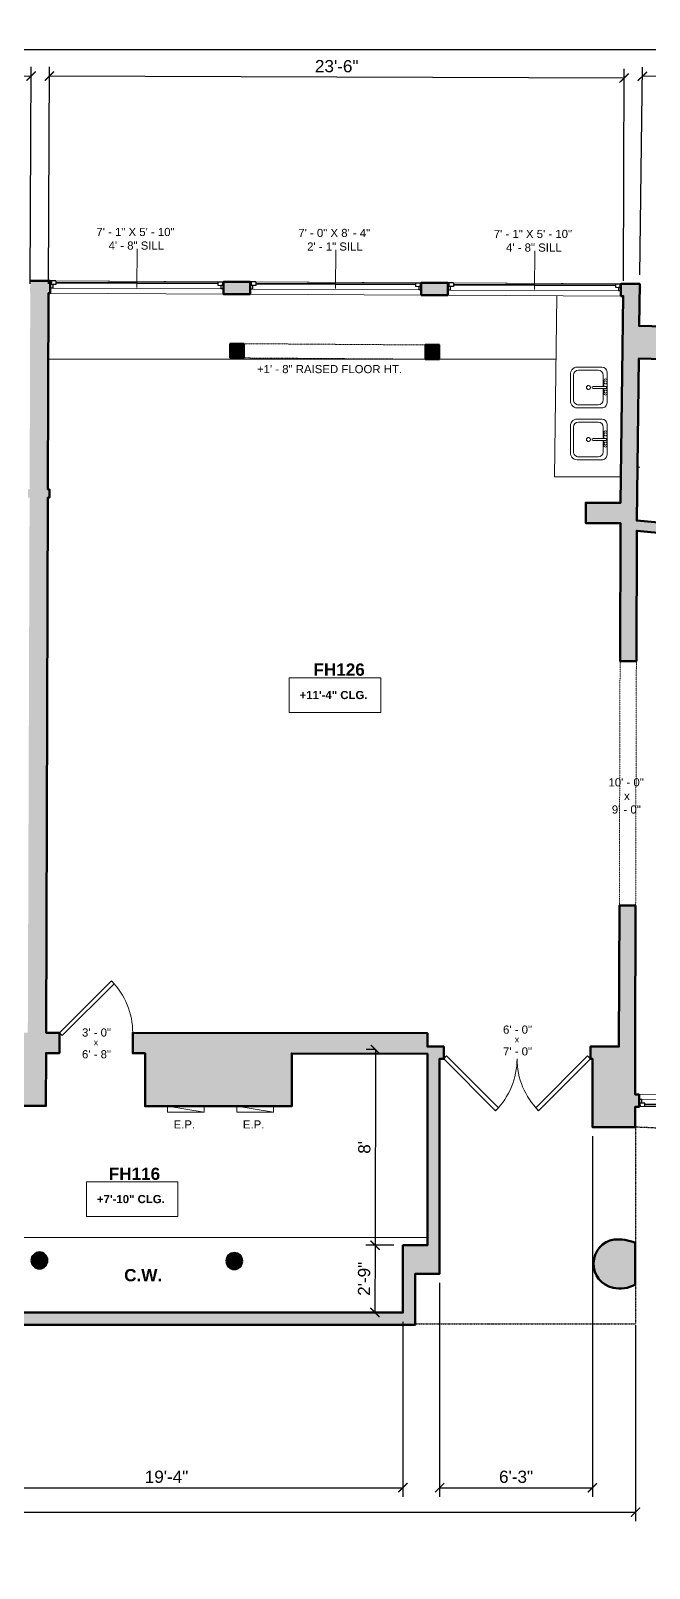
# Model space of a CAD drawing. Header units: inches. Extents: x -2078 to 106214, y -964 to 6385.
# Drawn here: x 83887 to 84191, y 4041 to 4795 of the extents above; entities that cross this region are included whole.
import ezdxf

# ---------------------------------------------------------------- set-up
doc = ezdxf.new("R2010")
doc.units = ezdxf.units.IN
doc.header["$MEASUREMENT"] = 0
doc.linetypes.add('HIDDEN2', pattern=[0.1875, 0.125, -0.0625])
doc.linetypes.add('Overhead', pattern=[0.15625, 0.09375, -0.0625])
for name, color, linetype, lineweight in [('A-ANNO', 2, 'Continuous', 5), ('A-ANNO-DIMS', 1, 'Continuous', 9), ('A-COLS', 3, 'Continuous', 9), ('A-DETAIL-3', 40, 'Continuous', 15), ('A-DOOR', 1, 'Continuous', 18), ('A-EQPT', 150, 'Continuous', 9), ('A-FIXT', 150, 'Continuous', 9), ('A-GLAZ', 2, 'Continuous', 30), ('A-HIDDEN', 2, 'HIDDEN2', 18), ('A-WALL', 3, 'Continuous', 40), ('A-WINDOWS', 2, 'Continuous', 18)]:
    doc.layers.add(name, color=color, linetype=linetype, lineweight=lineweight)
doc.layers.add('A-HATCH', color=9, linetype='Continuous')
doc.styles.add('Arial_1', font='arial.ttf', dxfattribs={"height": 0.0625})
doc.styles.add('Arial_2', font='arial.ttf', dxfattribs={"height": 3})
doc.styles.add('Arial_B', font='arialbd.ttf', dxfattribs={"height": 4.5})
doc.styles.add('Arial_B_1', font='arialbd.ttf', dxfattribs={"height": 3})
doc.styles.add('JC', font='arial.ttf', dxfattribs={"height": 0.125})
doc.dimstyles.new('JC-DIMS', dxfattribs={"dimtxt": 0.125, "dimasz": 0.09375, "dimexe": 0.09375, "dimexo": 0.09375, "dimgap": 0.046875, "dimtad": 1, "dimdec": 1, "dimzin": 0, "dimdsep": 46, "dimlunit": 4, "dimtxsty": 'JC', "dimblk": 'ARCHTICK', "dimcen": 0.09, "dimclrd": 1, "dimclre": 1, "dimclrt": 256, "dimadec": 0, "dimazin": 0, "dimtfac": 1, "dimtdec": 1, "dimtofl": 0, "dimtmove": 1, "dimatfit": 3, "dimfxl": 1, "dimtolj": 1, "dimtzin": 0, "dimarcsym": 0})

# ---------------------------------------------------------------- blocks, each defined once
blk = doc.blocks.new('JC_COLUMN SQUARE - COLUMN - SQUARE-1493643-2ND FLOOR EXISTING MAIN FLOOR PLAN _FELDMAN HALL_')
at = {"layer": 'A-HATCH'}
blk.add_hatch(color=256, dxfattribs=at).paths.add_polyline_path([(3.5, -3.5), (3.5, 3.5), (-3.5, 3.5), (-3.5, -3.5)])
at = {"layer": 'A-COLS', "lineweight": 40}
for p, q in [((3.5, 3.5), (-3.5, 3.5)), ((-3.5, 3.5), (-3.5, -3.5)), ((3.5, -3.5), (3.5, 3.5)), ((-3.5, -3.5), (3.5, -3.5))]:
    blk.add_line(p, q, dxfattribs=at)
blk = doc.blocks.new('JC_FIXED WINDOW - MUNTIN - FIXED WINDOW-1519323-2ND FLOOR EXISTING MAIN FLOOR PLAN _FELDMAN HALL_')
at = {"layer": 'A-GLAZ'}
for p, q in [((-42.5, -3), (-42.5, 3)), ((-42.5, 0.5), (-41.25, 0.5)), ((-41.25, -1.25), (-41.25, 0.5)), ((41.25, 0.5), (42.5, 0.5)), ((41.25, -1.25), (41.25, 0.5)), ((42.5, -3), (42.5, 3)), ((-39.75, -3), (-42.5, -3)), ((-42, -3), (-42, -1.25)), ((-42, -1.25), (-41.25, -1.25)), ((-39.75, -1.25), (-41.25, -1.25)), ((-39.75, -3), (-39.75, -1.25)), ((39.75, -1.25), (42, -1.25)), ((39.75, -3), (39.75, -1.25)), ((39.75, -3), (42.5, -3)), ((42, -3), (42, -1.25))]:
    blk.add_line(p, q, dxfattribs=at)
at = {"layer": 'A-GLAZ', "lineweight": 9}
for p, q in [((41.25, 0.5), (-41.25, 0.5)), ((39.75, -3), (-39.75, -3))]:
    blk.add_line(p, q, dxfattribs=at)
at = {"layer": 'A-GLAZ', "lineweight": 40}
blk.add_line((-39.75, -2.125), (39.75, -2.125), dxfattribs=at)
at = {"layer": 'A-WINDOWS'}
for p, q in [((-42.5, 3), (42.5, 3)), ((42.5, -3), (-42.5, -3))]:
    blk.add_line(p, q, dxfattribs=at)
blk = doc.blocks.new('JC_FIXED WINDOW - MUNTIN - FIXED WINDOW-1519336-2ND FLOOR EXISTING MAIN FLOOR PLAN _FELDMAN HALL_')
at = {"layer": 'A-GLAZ'}
for p, q in [((-42, -3), (-42, 3)), ((-42, 0.5), (-40.75, 0.5)), ((-40.75, -1.25), (-40.75, 0.5)), ((40.75, 0.5), (42, 0.5)), ((40.75, -1.25), (40.75, 0.5)), ((42, -3), (42, 3)), ((-39.25, -3), (-42, -3)), ((-41.5, -3), (-41.5, -1.25)), ((-41.5, -1.25), (-40.75, -1.25)), ((-39.25, -1.25), (-40.75, -1.25)), ((-39.25, -3), (-39.25, -1.25)), ((39.25, -1.25), (41.5, -1.25)), ((39.25, -3), (39.25, -1.25)), ((39.25, -3), (42, -3)), ((41.5, -3), (41.5, -1.25))]:
    blk.add_line(p, q, dxfattribs=at)
at = {"layer": 'A-GLAZ', "lineweight": 9}
for p, q in [((40.75, 0.5), (-40.75, 0.5)), ((39.25, -3), (-39.25, -3))]:
    blk.add_line(p, q, dxfattribs=at)
at = {"layer": 'A-GLAZ', "lineweight": 40}
blk.add_line((-39.25, -2.125), (39.25, -2.125), dxfattribs=at)
at = {"layer": 'A-WINDOWS'}
for p, q in [((-42, 3), (42, 3)), ((42, -3), (-42, -3))]:
    blk.add_line(p, q, dxfattribs=at)
blk = doc.blocks.new('JC_DOUBLE DOOR - DOUBLE DOOR-1507217-2ND FLOOR EXISTING MAIN FLOOR PLAN _FELDMAN HALL_')
at = {"layer": 'A-DOOR', "lineweight": 30}
for p, q in [((-36, 3), (-10.54, 28.46)), ((-9.13, 27.04), (-34.59, 1.59)), ((-10.54, 28.46), (-9.13, 27.04)), ((10.54, 28.46), (9.13, 27.04)), ((9.13, 27.04), (34.59, 1.59)), ((36, 3), (10.54, 28.46)), ((-34.59, 1.59), (-36, 3)), ((34.59, 1.59), (36, 3))]:
    blk.add_line(p, q, dxfattribs=at)
at = {"layer": 'A-DOOR', "lineweight": 9}
for centre, start, end in [((-36, 3), 0, 45), ((36, 3), 135, 180)]:
    blk.add_arc(centre, 36, start, end, dxfattribs=at)
blk = doc.blocks.new('JC_SINGLE DOOR-NO TRIM - SINGLE DOOR-1519587-2ND FLOOR EXISTING MAIN FLOOR PLAN _FELDMAN HALL_')
at = {"layer": 'A-DOOR', "lineweight": 30}
for p, q in [((-8.87, -29.04), (16.59, -3.59)), ((18, -5), (-7.46, -30.46)), ((16.59, -3.59), (18, -5)), ((-7.46, -30.46), (-8.87, -29.04))]:
    blk.add_line(p, q, dxfattribs=at)
at = {"layer": 'A-DOOR', "lineweight": 9}
blk.add_arc((18, -5), 36, 180, 225, dxfattribs=at)
blk = doc.blocks.new('JC_OPENING DOOR - OPENING DOOR-1519875-2ND FLOOR EXISTING MAIN FLOOR PLAN _FELDMAN HALL_')
at = {"color": 1, "linetype": 'Overhead'}
for p, q in [((59.68, 4), (-60.32, 4)), ((-60.32, -4), (59.68, -4))]:
    blk.add_line(p, q, dxfattribs=at)
at = {"color": 1}
for p, q in [((-60.32, 4), (-60.32, -4)), ((59.68, -4), (59.68, 4))]:
    blk.add_line(p, q, dxfattribs=at)
blk = doc.blocks.new('JC_FIXED WINDOW - MUNTIN - FIXED WINDOW-1520116-2ND FLOOR EXISTING MAIN FLOOR PLAN _FELDMAN HALL_')
at = {"layer": 'A-GLAZ'}
for p, q in [((-51, 3), (-51, -3)), ((-48.25, 3), (-51, 3)), ((-50.5, 3), (-50.5, 1.25)), ((-50.5, 1.25), (-49.75, 1.25)), ((-48.25, 1.25), (-49.75, 1.25)), ((-49.75, 1.25), (-49.75, -0.5)), ((-48.25, 3), (-48.25, 1.25)), ((48.25, 3), (51, 3)), ((48.25, 3), (48.25, 1.25)), ((48.25, 1.25), (50.5, 1.25)), ((49.75, 1.25), (49.75, -0.5)), ((50.5, 3), (50.5, 1.25)), ((51, 3), (51, -3)), ((-51, -0.5), (-49.75, -0.5)), ((49.75, -0.5), (51, -0.5))]:
    blk.add_line(p, q, dxfattribs=at)
at = {"layer": 'A-GLAZ', "lineweight": 9}
for p, q in [((48.25, 3), (-48.25, 3)), ((49.75, -0.5), (-49.75, -0.5))]:
    blk.add_line(p, q, dxfattribs=at)
at = {"layer": 'A-GLAZ', "lineweight": 40}
blk.add_line((-48.25, 2.125), (48.25, 2.125), dxfattribs=at)
at = {"layer": 'A-WINDOWS'}
for p, q in [((51, 3), (-51, 3)), ((-51, -3), (51, -3))]:
    blk.add_line(p, q, dxfattribs=at)
blk = doc.blocks.new('JC_VANITY SINK - VANITY SINK-1366814-2ND FLOOR EXISTING MAIN FLOOR PLAN _FELDMAN HALL_')
at = {"layer": 'A-FIXT'}
for p, q in [((-9.38, 4.59), (-9.38, -6.91)), ((-7.88, 2.72), (-7.88, -6.91)), ((8.12, 7.09), (-6.88, 7.09)), ((0.12, 5.22), (-5.38, 5.22)), ((3.62, 7.09), (-2.88, 7.09)), ((-2.88, 5.59), (0.12, 5.59)), ((0.12, 6.33), (0.12, 0.22)), ((1.12, 6.33), (1.12, 0.22)), ((1.12, 5.59), (3.62, 5.59)), ((6.62, 5.22), (1.12, 5.22)), ((9.12, -6.91), (9.12, 2.72)), ((10.62, -6.91), (10.62, 4.59)), ((-6.06, -10.91), (7.3, -10.91)), ((-5.38, -9.41), (6.62, -9.41))]:
    blk.add_line(p, q, dxfattribs=at)
for centre, radius, start, end in [((-6.88, 4.59), 2.5, 90, 180), ((-5.38, 2.72), 2.5, 90, 180), ((-2.88, 6.34), 0.75, 90, 270), ((-1.88, 6.34), 0.75, 360, 180), ((-1.88, 6.34), 0.75, 180, 0), ((0.62, 6.33), 0.5, 360, 180), ((0.62, 0.22), 0.5, 180, 0), ((2.62, 6.34), 0.75, 360, 180), ((2.62, 6.34), 0.75, 180, 360), ((3.62, 6.34), 0.75, 270, 90), ((6.62, 2.72), 2.5, 0, 90), ((8.12, 4.59), 2.5, 360, 90), ((-5.91, -7.4), 3.51, 171.85025, 267.54983), ((-5.38, -6.91), 2.5, 180, 270), ((0.62, -2), 1, 360, 180), ((0.62, -2), 1, 180, 0), ((6.62, -6.91), 2.5, 270, 0), ((7.15, -7.4), 3.51, 272.45017, 8.14975)]:
    blk.add_arc(centre, radius, start, end, dxfattribs=at)
blk = doc.blocks.new('JC_COLUMN ROUND - COLUMN - ROUND-1551149-2ND FLOOR EXISTING MAIN FLOOR PLAN _FELDMAN HALL_')
at = {"layer": 'A-HATCH'}
blk.add_hatch(color=256, dxfattribs=at).paths.add_polyline_path([(-0.69, -3.94), (0.69, -3.94), (2, -3.46), (3.06, -2.57), (3.76, -1.37), (4, 0), (3.8, 1.24), (3.24, 2.35), (2.35, 3.24), (1.24, 3.8), (0, 4), (-1.24, 3.8), (-2.35, 3.24), (-3.24, 2.35), (-3.8, 1.24), (-4, 0), (-3.76, -1.37), (-3.06, -2.57), (-2, -3.46)])
at = {"layer": 'A-COLS', "lineweight": 40}
for start, end in [(90, 180), (180, 360), (360, 90)]:
    blk.add_arc((0, 0), 4, start, end, dxfattribs=at)
blk = doc.blocks.new('Electrical Panel - Power Panel-1268871-2ND FLOOR EXISTING MAIN FLOOR PLAN _FELDMAN HALL_')
at = {"layer": 'A-EQPT'}
for p, q in [((-15.96, 6), (2.04, 3)), ((-15.96, 6), (2.04, 6)), ((-15.96, 3), (-15.96, 6)), ((2.04, 3), (2.04, 6))]:
    blk.add_line(p, q, dxfattribs=at)
blk = doc.blocks.new('_ArchTick')
at = {"color": 0, "linetype": 'ByBlock', "const_width": 0.15}
blk.add_lwpolyline([(-0.5, -0.5), (0.5, 0.5)], dxfattribs=at)
blk = doc.blocks.new('*D3030')
at = {"layer": 'A-ANNO-DIMS', "color": 1, "lineweight": -2, "transparency": 16777216}
for p, q in [((83607.92, 4672.31), (83608.28, 4778.32)), ((83886.92, 4670.91), (83887.28, 4777.39)), ((83608.26, 4773.82), (83887.26, 4772.89))]:
    blk.add_line(p, q, dxfattribs=at)
at = {"layer": 'Defpoints', "color": 0, "transparency": 16777216}
for p in [(83887.26, 4772.89), (83607.91, 4667.81), (83886.91, 4666.41)]:
    blk.add_point(p, dxfattribs=at)
at = {"layer": 'A-ANNO-DIMS', "color": 1, "lineweight": -2, "transparency": 16777216, "xscale": 4.5, "yscale": 4.5, "zscale": 4.5}
for p, rotation in [((83608.26, 4773.82), 179.8075223791891), ((83887.26, 4772.89), 359.8075223791892)]:
    blk.add_blockref('_ArchTick', p, dxfattribs=dict(at, rotation=rotation))
at = {"layer": 'A-ANNO-DIMS', "color": 2, "transparency": 16777216, "insert": (83747.78, 4778.67), "char_height": 6, "width": 0.4874, "attachment_point": 5, "rotation": 359.80752, "style": 'JC'}
blk.add_mtext('\\A1;23\'-3"', dxfattribs=at)
blk = doc.blocks.new('*D3036')
at = {"layer": 'A-ANNO-DIMS', "color": 1, "lineweight": -2, "transparency": 16777216}
for p, q in [((84162.78, 4252.61), (84162.78, 4075.69)), ((84087.78, 4180.65), (84087.78, 4075.69)), ((84087.78, 4080.19), (84162.78, 4080.19))]:
    blk.add_line(p, q, dxfattribs=at)
at = {"layer": 'Defpoints', "color": 0, "transparency": 16777216}
for p in [(84162.78, 4257.11), (84087.78, 4185.15), (84162.78, 4080.19)]:
    blk.add_point(p, dxfattribs=at)
at = {"layer": 'A-ANNO-DIMS', "color": 1, "lineweight": -2, "transparency": 16777216, "xscale": 4.5, "yscale": 4.5, "zscale": 4.5, "rotation": 180}
blk.add_blockref('_ArchTick', (84087.78, 4080.19), dxfattribs=at)
at = {"layer": 'A-ANNO-DIMS', "color": 1, "lineweight": -2, "transparency": 16777216, "xscale": 4.5, "yscale": 4.5, "zscale": 4.5}
blk.add_blockref('_ArchTick', (84162.78, 4080.19), dxfattribs=at)
at = {"layer": 'A-ANNO-DIMS', "color": 2, "transparency": 16777216, "insert": (84125.28, 4085.51), "char_height": 6, "width": 0.4008, "attachment_point": 5, "style": 'JC'}
blk.add_mtext('\\A1;6\'-3"', dxfattribs=at)
blk = doc.blocks.new('*D3042')
at = {"layer": 'A-ANNO-DIMS', "color": 1, "lineweight": -2, "transparency": 16777216}
for p, q in [((83895.92, 4670.86), (83896.28, 4777.36)), ((84177.93, 4672.48), (84178.28, 4776.41)), ((84178.26, 4771.91), (83896.26, 4772.86))]:
    blk.add_line(p, q, dxfattribs=at)
at = {"layer": 'Defpoints', "color": 0, "transparency": 16777216}
for p in [(83896.26, 4772.86), (83895.91, 4666.36), (84177.91, 4667.98)]:
    blk.add_point(p, dxfattribs=at)
at = {"layer": 'A-ANNO-DIMS', "color": 1, "lineweight": -2, "transparency": 16777216, "xscale": 4.5, "yscale": 4.5, "zscale": 4.5}
for p, rotation in [((83896.26, 4772.86), 179.8075223791891), ((84178.26, 4771.91), 359.8075223791892)]:
    blk.add_blockref('_ArchTick', p, dxfattribs=dict(at, rotation=rotation))
at = {"layer": 'A-ANNO-DIMS', "color": 2, "transparency": 16777216, "insert": (84037.28, 4777.7), "char_height": 6, "width": 0.4874, "attachment_point": 5, "rotation": 359.80752, "style": 'JC'}
blk.add_mtext('\\A1;23\'-6"', dxfattribs=at)
blk = doc.blocks.new('*D3044')
at = {"layer": 'A-ANNO-DIMS', "color": 1, "lineweight": -2, "transparency": 16777216}
for p, q in [((84186.01, 4675.4), (84187.35, 4777.27)), ((84284.54, 4639.15), (84286.33, 4775.98)), ((84286.27, 4771.48), (84187.29, 4772.78))]:
    blk.add_line(p, q, dxfattribs=at)
at = {"layer": 'Defpoints', "color": 0, "transparency": 16777216}
for p in [(84187.29, 4772.78), (84185.95, 4670.9), (84284.48, 4634.65)]:
    blk.add_point(p, dxfattribs=at)
at = {"layer": 'A-ANNO-DIMS', "color": 1, "lineweight": -2, "transparency": 16777216, "xscale": 4.5, "yscale": 4.5, "zscale": 4.5}
for p, rotation in [((84187.29, 4772.78), 179.2483817618577), ((84286.27, 4771.48), 359.2483817618577)]:
    blk.add_blockref('_ArchTick', p, dxfattribs=dict(at, rotation=rotation))
at = {"layer": 'A-ANNO-DIMS', "color": 2, "transparency": 16777216, "insert": (84236.85, 4777.44), "char_height": 6, "width": 0.4008, "attachment_point": 5, "rotation": 359.24838, "style": 'JC'}
blk.add_mtext('\\A1;8\'-3"', dxfattribs=at)
blk = doc.blocks.new('*D3052')
at = {"layer": 'A-ANNO-DIMS', "color": 1, "lineweight": -2, "transparency": 16777216}
for p, q in [((84069.78, 4161.65), (84069.78, 4075.69)), ((83837.78, 4155.65), (83837.78, 4075.69)), ((83837.78, 4080.19), (84069.78, 4080.19))]:
    blk.add_line(p, q, dxfattribs=at)
at = {"layer": 'Defpoints', "color": 0, "transparency": 16777216}
for p in [(84069.78, 4166.15), (83837.78, 4160.15), (84069.78, 4080.19)]:
    blk.add_point(p, dxfattribs=at)
at = {"layer": 'A-ANNO-DIMS', "color": 1, "lineweight": -2, "transparency": 16777216, "xscale": 4.5, "yscale": 4.5, "zscale": 4.5, "rotation": 180}
blk.add_blockref('_ArchTick', (83837.78, 4080.19), dxfattribs=at)
at = {"layer": 'A-ANNO-DIMS', "color": 1, "lineweight": -2, "transparency": 16777216, "xscale": 4.5, "yscale": 4.5, "zscale": 4.5}
blk.add_blockref('_ArchTick', (84069.78, 4080.19), dxfattribs=at)
at = {"layer": 'A-ANNO-DIMS', "color": 2, "transparency": 16777216, "insert": (83953.78, 4085.51), "char_height": 6, "width": 0.4874, "attachment_point": 5, "style": 'JC'}
blk.add_mtext('\\A1;19\'-4"', dxfattribs=at)
blk = doc.blocks.new('JC- existing door Tag_quad - JC- existing door Tag_quad-839775-2ND FLOOR EXISTING MAIN FLOOR PLAN _FELDMAN HALL_')
at = {"layer": 'A-ANNO', "insert": (-0.023, 0.038), "char_height": 0.0625, "width": 0.0505, "attachment_point": 1, "style": 'Arial_2', "bg_fill": 3, "box_fill_scale": 1.25, "bg_fill_color": 256, "bg_fill_true_color": 13158600, "bg_fill_transparency": 0}
blk.add_mtext('x', dxfattribs=at)
blk = doc.blocks.new('*D3068')
at = {"layer": 'A-ANNO-DIMS', "color": 1, "lineweight": -2, "transparency": 16777216}
for p, q in [((84055.97, 4295.2), (84051.73, 4295.2)), ((84056.23, 4295.19), (84056.08, 4199.17)), ((84065.28, 4199.16), (84051.58, 4199.18))]:
    blk.add_line(p, q, dxfattribs=at)
at = {"layer": 'Defpoints', "color": 0, "transparency": 16777216}
for p in [(84060.47, 4295.19), (84056.08, 4199.17), (84069.78, 4199.15)]:
    blk.add_point(p, dxfattribs=at)
at = {"layer": 'A-ANNO-DIMS', "color": 1, "lineweight": -2, "transparency": 16777216, "xscale": 4.5, "yscale": 4.5, "zscale": 4.5}
for p, rotation in [((84056.23, 4295.19), 89.90707927102393), ((84056.08, 4199.17), 269.9070792710239)]:
    blk.add_blockref('_ArchTick', p, dxfattribs=dict(at, rotation=rotation))
at = {"layer": 'A-ANNO-DIMS', "color": 2, "transparency": 16777216, "insert": (84050.84, 4247.19), "char_height": 6, "width": 0.4008, "attachment_point": 5, "rotation": 89.90708, "style": 'JC'}
blk.add_mtext("\\A1;8'", dxfattribs=at)
blk = doc.blocks.new('*D3070')
at = {"layer": 'A-ANNO-DIMS', "color": 1, "lineweight": -2, "transparency": 16777216}
for p, q in [((84065.28, 4199.16), (84051.58, 4199.18)), ((84056.08, 4199.17), (84056.02, 4166.17)), ((84065.28, 4166.16), (84051.52, 4166.18))]:
    blk.add_line(p, q, dxfattribs=at)
at = {"layer": 'Defpoints', "color": 0, "transparency": 16777216}
for p in [(84069.78, 4199.15), (84056.02, 4166.17), (84069.78, 4166.15)]:
    blk.add_point(p, dxfattribs=at)
at = {"layer": 'A-ANNO-DIMS', "color": 1, "lineweight": -2, "transparency": 16777216, "xscale": 4.5, "yscale": 4.5, "zscale": 4.5}
for p, rotation in [((84056.08, 4199.17), 89.90707927102393), ((84056.02, 4166.17), 269.9070792710239)]:
    blk.add_blockref('_ArchTick', p, dxfattribs=dict(at, rotation=rotation))
at = {"layer": 'A-ANNO-DIMS', "color": 2, "transparency": 16777216, "insert": (84050.74, 4182.68), "char_height": 6, "width": 0.4008, "attachment_point": 5, "rotation": 89.90708, "style": 'JC'}
blk.add_mtext('\\A1;2\'-9"', dxfattribs=at)
blk = doc.blocks.new('*D3016')
at = {"layer": 'A-ANNO-DIMS', "color": 1, "lineweight": -2, "transparency": 16777216}
for p, q in [((83305.91, 4679.82), (83305.91, 4790.37)), ((83305.91, 4785.87), (84286.91, 4785.87)), ((84286.91, 4646.81), (84286.91, 4790.37))]:
    blk.add_line(p, q, dxfattribs=at)
at = {"layer": 'Defpoints', "color": 0, "transparency": 16777216}
for p in [(84286.91, 4785.87), (83305.91, 4675.32), (84286.91, 4642.31)]:
    blk.add_point(p, dxfattribs=at)
at = {"layer": 'A-ANNO-DIMS', "color": 1, "lineweight": -2, "transparency": 16777216, "xscale": 4.5, "yscale": 4.5, "zscale": 4.5, "rotation": 180}
blk.add_blockref('_ArchTick', (83305.91, 4785.87), dxfattribs=at)
at = {"layer": 'A-ANNO-DIMS', "color": 1, "lineweight": -2, "transparency": 16777216, "xscale": 4.5, "yscale": 4.5, "zscale": 4.5}
blk.add_blockref('_ArchTick', (84286.91, 4785.87), dxfattribs=at)
at = {"layer": 'A-ANNO-DIMS', "color": 2, "transparency": 16777216, "insert": (83796.41, 4791.18), "char_height": 6, "width": 0.4874, "attachment_point": 5, "style": 'JC'}
blk.add_mtext('\\A1;81\'-9"', dxfattribs=at)
blk = doc.blocks.new('*D3020')
at = {"layer": 'A-ANNO-DIMS', "color": 1, "lineweight": -2, "transparency": 16777216}
for p, q in [((83305.91, 4273.76), (83305.91, 4063.69)), ((84183.91, 4159.92), (84183.91, 4063.69)), ((83305.91, 4068.19), (84183.91, 4068.19))]:
    blk.add_line(p, q, dxfattribs=at)
at = {"layer": 'Defpoints', "color": 0, "transparency": 16777216}
for p in [(83305.91, 4278.26), (84183.91, 4164.42), (84183.91, 4068.19)]:
    blk.add_point(p, dxfattribs=at)
at = {"layer": 'A-ANNO-DIMS', "color": 1, "lineweight": -2, "transparency": 16777216, "xscale": 4.5, "yscale": 4.5, "zscale": 4.5, "rotation": 180}
blk.add_blockref('_ArchTick', (83305.91, 4068.19), dxfattribs=at)
at = {"layer": 'A-ANNO-DIMS', "color": 1, "lineweight": -2, "transparency": 16777216, "xscale": 4.5, "yscale": 4.5, "zscale": 4.5}
blk.add_blockref('_ArchTick', (84183.91, 4068.19), dxfattribs=at)
at = {"layer": 'A-ANNO-DIMS', "color": 2, "transparency": 16777216, "insert": (83744.91, 4073.51), "char_height": 6, "width": 0.4874, "attachment_point": 5, "style": 'JC'}
blk.add_mtext('\\A1;73\'-2"', dxfattribs=at)

msp = doc.modelspace()

# ---------------------------------------------------------------- hatches: boundary and pattern name
at = {"layer": 'A-HATCH'}
h = msp.add_hatch(color=256, dxfattribs=at)
h.dxf.hatch_style = 1
h.paths.add_polyline_path([(83317.909, 4669.263), (83319.578, 4669.254), (83319.608, 4675.254), (83305.909, 4675.323), (83305.909, 4635.373), (83317.909, 4635.373)])
h.paths.add_polyline_path([(83417.609, 4674.762), (83404.607, 4674.827), (83404.607, 4668.827), (83417.579, 4668.762)])
h.paths.add_polyline_path([(83514.638, 4674.275), (83501.608, 4674.34), (83501.578, 4668.34), (83514.608, 4668.275)])
h.paths.add_polyline_path([(83317.909, 4557.623), (83330.909, 4557.623), (83330.909, 4566.623), (83317.909, 4566.623), (83317.909, 4569.373), (83305.909, 4569.373), (83305.909, 4304.873), (83250.385, 4304.873), (83256.184, 4268.258), (83323.909, 4268.258), (83323.909, 4278.258), (83317.909, 4278.258)])
h.paths.add_polyline_path([(83420.909, 4294.225), (83423.985, 4294.22), (83424.001, 4304.22), (83406.909, 4304.248), (83406.909, 4278.258), (83395.909, 4278.258), (83395.909, 4268.258), (83420.909, 4268.258)])
h.paths.add_polyline_path([(83555.94, 4304.006), (83496.001, 4304.103), (83495.985, 4294.103), (83498.124, 4294.1), (83496.987, 4160.088), (83709.044, 4160.088), (83709.044, 4293.758), (83711.263, 4293.754), (83711.279, 4303.754), (83647.84, 4303.857), (83647.824, 4293.857), (83653.23, 4293.848), (83653.23, 4267.848), (83701.044, 4267.848), (83701.044, 4195.654, 0.1778191), (83698.456, 4196.605, 0.4142136), (83694.456, 4192.605, 0.6391061), (83701.044, 4189.556), (83701.044, 4166.088), (83504.038, 4166.088), (83504.234, 4189.22, 0.5421151), (83509.852, 4192.879, 0.4142136), (83505.852, 4196.879, 0.1001611), (83504.297, 4196.564), (83505.124, 4294.088), (83541.575, 4294.029), (83541.575, 4268.028), (83549.575, 4268.028), (83549.575, 4294.016), (83555.924, 4294.006)])
h.paths.add_polyline_path([(83607.265, 4568.379), (83607.96, 4568.379), (83607.96, 4572.379), (83607.291, 4572.379), (83607.908, 4667.806), (83607.927, 4667.806), (83607.957, 4673.806), (83599.637, 4673.848), (83599.607, 4667.848), (83599.908, 4667.846), (83599.291, 4572.379), (83598.726, 4572.379), (83598.726, 4568.379), (83599.265, 4568.379), (83597.555, 4303.939), (83591.94, 4303.948), (83591.924, 4293.948), (83597.49, 4293.939), (83597.325, 4268.385), (83605.324, 4268.334), (83605.49, 4293.926), (83611.824, 4293.915), (83611.84, 4303.915), (83605.555, 4303.926)])
h.paths.add_polyline_path([(83901.183, 4303.446), (83894.686, 4303.457), (83895.568, 4566.01), (83896.331, 4566.01), (83896.331, 4570.01), (83895.581, 4570.01), (83895.905, 4666.36), (83896.711, 4666.356), (83896.741, 4672.356), (83886.862, 4672.406), (83886.832, 4666.406), (83886.905, 4666.405), (83886.581, 4570.01), (83885.831, 4570.01), (83885.831, 4566.01), (83886.568, 4566.01), (83885.686, 4303.471), (83783.279, 4303.637), (83783.262, 4293.637), (83784.044, 4293.636), (83831.936, 4160.152), (84075.781, 4160.152), (84075.781, 4185.152), (84087.781, 4185.152), (84087.781, 4290.652), (84089.781, 4290.652), (84089.781, 4296.652), (84081.781, 4296.652), (84081.781, 4303.153), (83937.182, 4303.388), (83937.166, 4293.388), (83943.218, 4293.378), (83943.218, 4267.378), (84015.218, 4267.378), (84015.218, 4293.261), (84081.781, 4293.153), (84081.781, 4199.152), (84069.781, 4199.152), (84069.781, 4166.152), (83837.22, 4166.152), (83791.485, 4293.624), (83839.565, 4293.546), (83839.565, 4267.547), (83894.565, 4267.547), (83894.652, 4293.457), (83901.166, 4293.446)])
h.paths.add_polyline_path([(83705.709, 4673.315), (83692.926, 4673.379), (83692.926, 4667.379), (83705.679, 4667.315)])
h.paths.add_polyline_path([(83801.863, 4672.832), (83789.678, 4672.894), (83789.678, 4666.894), (83801.833, 4666.832)])
h.paths.add_polyline_path([(83994.77, 4671.864), (83981.74, 4671.929), (83981.71, 4665.929), (83994.74, 4665.864)], flags=17)
h.paths.add_polyline_path([(84091.772, 4671.377), (84078.769, 4671.442), (84078.739, 4665.442), (84091.741, 4665.377)])
h.paths.add_polyline_path([(84185.95, 4670.904), (84176.77, 4670.95), (84176.74, 4664.95), (84177.872, 4664.944), (84176.541, 4563.531), (84159.511, 4563.531), (84159.511, 4553.531), (84176.511, 4553.531), (84176.318, 4485.83), (84184.319, 4485.83), (84184.5, 4549.727), (84203.469, 4547.939), (84203.938, 4552.917), (84184.514, 4554.748), (84185.47, 4634.279, -0.0323708), (84283.309, 4626.723), (84270.217, 4546.669), (84239.779, 4549.538), (84239.31, 4544.56), (84279.387, 4540.783), (84284.836, 4574.567), (84286.934, 4583.319), (84278.747, 4585.209), (84287.696, 4642.256, 0.0006455), (84285.717, 4642.542, 0.0324148), (84185.68, 4650.278)])
h.paths.add_polyline_path([(84378.435, 4561.126), (84376.401, 4561.878), (84374.288, 4553.064), (84375.313, 4552.685)])
h.paths.add_polyline_path([(84468.874, 4527.226, 0.0021201), (84464.686, 4529.111), (84461.556, 4520.653, -0.0014875), (84464.447, 4519.352)])
h.paths.add_polyline_path([(84553.026, 4479.187), (84549.925, 4481.548, 0.0004797), (84549.066, 4482.134), (84544.638, 4474.26), (84544.658, 4474.247), (84547.574, 4472.026)])
h.paths.add_polyline_path([(84631.374, 4418.784), (84628.511, 4421.707), (84626.221, 4423.451), (84620.769, 4416.29), (84625.302, 4412.838)])
h.paths.add_polyline_path([(84695.742, 4353.051), (84690.026, 4347.454), (84698.1, 4339.209), (84477.468, 4156.587), (84481.855, 4151.286), (84488.296, 4156.564), (84488.979, 4155.73), (84682.518, 4315.927), (84803.349, 4169.947), (84811.052, 4176.323), (84690.222, 4322.303), (84709.901, 4338.592)])
h.paths.add_polyline_path([(84866.793, 4093.298), (84874.534, 4099.629), (84868.439, 4106.992), (84860.736, 4100.616), (84861.692, 4099.46), (84801.22, 4049.406), (84806.321, 4043.244)])
h.paths.add_polyline_path([(84775.508, 4017.738), (84770.407, 4023.901), (84740.171, 3998.874), (84745.272, 3992.711)], flags=17)
h.paths.add_polyline_path([(84928.732, 4034.15), (84921.029, 4027.774), (84928.521, 4018.722), (84936.224, 4025.099)])
h.paths.add_polyline_path([(84990.423, 3959.62), (84982.719, 3953.243), (84990.28, 3944.11), (84997.983, 3950.486)])
h.paths.add_polyline_path([(85058.78, 3877.035), (85052.182, 3885.007), (85044.478, 3878.63), (85044.692, 3878.372), (84906.807, 3764.544), (84913.173, 3756.832)])
h.paths.add_polyline_path([(84851.164, 3718.608), (84848.814, 3716.669), (84847.586, 3718.168), (84840.625, 3712.463), (84841.874, 3710.939), (84787.928, 3666.405), (84810.846, 3638.643), (84874.082, 3690.846)])
h.paths.add_polyline_path([(84672.171, 3932.204), (84705.214, 3959.555), (84700.113, 3965.717), (84667.1, 3938.392), (84553.109, 4077.48), (84546.148, 4071.775), (84547.416, 4070.229), (84521.119, 4048.677), (84718.689, 3807.607), (84744.36, 3829.922), (84794.986, 3768.15), (84801.947, 3773.855), (84737.45, 3852.552), (84732.809, 3848.749), (84738.792, 3841.45), (84736.471, 3839.548), (84737.385, 3838.433), (84723.794, 3826.619), (84685.507, 3873.336), (84699.429, 3884.746), (84700.974, 3882.86), (84703.295, 3884.762), (84709.99, 3876.593), (84714.631, 3880.396)])
h.paths.add_polyline_path([(84464.372, 4145.747), (84462.639, 4144.313), (84466.465, 4139.69), (84468.198, 4141.125)])
h.paths.add_polyline_path([(84462.408, 4144.592), (84461.045, 4146.238), (84456.423, 4142.413), (84457.786, 4140.766), (84460.867, 4143.316), (84460.861, 4143.324)])
h.paths.add_polyline_path([(84733.751, 3697.236), (84713.459, 3722.295), (84709.367, 3718.981), (84686.012, 3747.822), (84677.414, 3740.486), (84670.613, 3748.716), (84667.77, 3746.367), (84688.155, 3721.7), (84686.903, 3720.665), (84666.518, 3745.332), (84663.675, 3742.983), (84688.08, 3713.452), (84647.445, 3679.318), (84592.14, 3746.135), (84633.098, 3779.983), (84642.653, 3768.42), (84649.591, 3774.154), (84650.541, 3773.004), (84655.937, 3777.463), (84654.987, 3778.613), (84661.94, 3784.359), (84648.562, 3800.546), (84582.76, 3746.167), (84567.947, 3764.091), (84560.238, 3757.721), (84575.051, 3739.796), (84567.211, 3733.317), (84653.506, 3629.494)])
h.paths.add_polyline_path([(84353.394, 4008.483), (84443.906, 3898.734), (84451.621, 3905.097), (84343.513, 4036.181), (84255.375, 3925.738), (84274.915, 3910.144)])
h.paths.add_polyline_path([(84394.684, 4226.411), (84390.892, 4228.219), (84388.31, 4222.803), (84390.906, 4221.565), (84393.297, 4218.677), (84397.919, 4222.502)])
h.paths.add_polyline_path([(84378.255, 4234.244), (84376.696, 4234.987), (84374.113, 4229.571), (84375.673, 4228.828)])
h.paths.add_polyline_path([(84311.704, 4265.972), (84310.104, 4266.735), (84307.522, 4261.319), (84309.122, 4260.556)])
h.paths.add_polyline_path([(84297.466, 4272.76), (84293.29, 4274.751), (84287.671, 4274.666), (84287.762, 4268.667), (84291.976, 4268.73), (84294.884, 4267.344)])
h.paths.add_polyline_path([(84183.978, 4365.83), (84175.978, 4365.83), (84175.781, 4296.652), (84161.781, 4296.652), (84161.781, 4290.652), (84162.781, 4290.652), (84162.781, 4257.107), (84183.781, 4257.107), (84183.781, 4267.095), (84185.773, 4267.125), (84185.683, 4273.124), (84183.781, 4273.095), (84183.781, 4296.652)])
h.paths.add_polyline_path([(84183.781, 4200.285, 0.1142872), (84173.443, 4202.011, 0.8276878), (84172.821, 4178.285, 0.1757428), (84183.781, 4179.771)])

# ---------------------------------------------------------------- linework, layer by layer
at = {"layer": 'A-ANNO'}
for p, q in [((83939.225, 4669.143), (83939.394, 4688.068)), ((84036.755, 4668.653), (84036.923, 4687.579)), ((84134.256, 4668.163), (84134.424, 4687.089))]:
    msp.add_line(p, q, dxfattribs=at)
at = {"layer": 'A-ANNO', "flags": 128}
for points in [[(84013.937, 4477.605), (84058.848, 4477.605), (84058.848, 4460.537), (84013.937, 4460.537)], [(83914.478, 4230.267), (83959.389, 4230.267), (83959.389, 4213.199), (83914.478, 4213.199)]]:
    msp.add_lwpolyline(points, close=True, dxfattribs=at)
at = {"layer": 'A-DETAIL-3', "lineweight": 9}
for p, q in [((83895.796, 4633.942), (84144.843, 4633.942)), ((83824.032, 4202.911), (84081.781, 4202.911))]:
    msp.add_line(p, q, dxfattribs=at)
msp.add_lwpolyline([(84145.226, 4665.108), (84144.213, 4576.262), (84176.711, 4576.262)], dxfattribs=at)
msp.add_arc((84178.305, 3906.991), 674, 89.342375, 89.462214, dxfattribs=at)
at = {"layer": 'A-HIDDEN'}
for p, q in [((84080.683, 4640.93), (83991.808, 4641.555)), ((83991.808, 4634.555), (84080.683, 4633.93))]:
    msp.add_line(p, q, dxfattribs=at)
at = {"layer": 'A-HIDDEN', "lineweight": 30}
for p in [(84183.909, 4257.107), (84075.781, 4160.662)]:
    msp.add_line(p, (84183.909, 4160.662), dxfattribs=at)
msp.add_arc((84171.739, 3879.71), 377.594, 41.489439, 88.153066, dxfattribs=at)
at = {"layer": 'A-WALL', "lineweight": 60}
for points in [[(83839.565, 4267.547), (83894.565, 4267.547), (83894.652, 4293.457), (83901.166, 4293.446), (83901.183, 4303.446), (83894.686, 4303.457), (83895.568, 4566.01), (83896.331, 4566.01), (83896.331, 4570.01), (83895.581, 4570.01), (83895.905, 4666.36), (83896.711, 4666.356), (83896.741, 4672.356), (83886.862, 4672.406)], [(84184.318, 4485.807), (84184.5, 4549.727), (84203.469, 4547.939)], [(84183.978, 4365.83), (84175.978, 4365.83), (84175.781, 4296.652), (84161.781, 4296.652), (84161.781, 4290.652), (84162.781, 4290.652), (84162.781, 4257.107), (84183.781, 4257.107), (84183.781, 4267.095), (84185.773, 4267.125), (84185.683, 4273.124), (84183.781, 4273.095), (84183.781, 4296.652), (84183.978, 4365.808)]]:
    msp.add_lwpolyline(points, dxfattribs=at)
for points in [[(83994.77, 4671.864), (83981.74, 4671.929), (83981.71, 4665.929), (83994.74, 4665.864)], [(84091.772, 4671.377), (84078.769, 4671.442), (84078.739, 4665.442), (84091.741, 4665.377)]]:
    msp.add_lwpolyline(points, close=True, dxfattribs=at)
for points in [[(84285.717, 4642.542, 0.0324148), (84185.68, 4650.278), (84185.95, 4670.904), (84176.77, 4670.95), (84176.74, 4664.95), (84177.872, 4664.944), (84176.541, 4563.531), (84159.511, 4563.531), (84159.511, 4553.531), (84176.511, 4553.531), (84176.318, 4485.83), (84184.319, 4485.83)], [(84203.938, 4552.917), (84184.514, 4554.748), (84185.47, 4634.279, -0.0323708), (84283.309, 4626.723)]]:
    msp.add_lwpolyline(points, format="xyb", dxfattribs=at)
msp.add_lwpolyline([(84183.781, 4200.285, 0.1142872), (84173.443, 4202.011, 0.8309558), (84172.913, 4178.266, 0.1742566), (84183.781, 4179.771)], format="xyb", close=True, dxfattribs=at)

# ---------------------------------------------------------------- block references
at = {"layer": 'A-COLS'}
for name, p in [('JC_COLUMN SQUARE - COLUMN - SQUARE-1493643-2ND FLOOR EXISTING MAIN FLOOR PLAN _FELDMAN HALL_', (83988.308, 4638.055)), ('JC_COLUMN SQUARE - COLUMN - SQUARE-1493643-2ND FLOOR EXISTING MAIN FLOOR PLAN _FELDMAN HALL_', (84084.183, 4637.43)), ('JC_COLUMN ROUND - COLUMN - ROUND-1551149-2ND FLOOR EXISTING MAIN FLOOR PLAN _FELDMAN HALL_', (83891.403, 4191.7)), ('JC_COLUMN ROUND - COLUMN - ROUND-1551149-2ND FLOOR EXISTING MAIN FLOOR PLAN _FELDMAN HALL_', (83987.031, 4191.402))]:
    msp.add_blockref(name, p, dxfattribs=at)
at = {"layer": 'A-DOOR'}
for name, p, rotation in [('JC_OPENING DOOR - OPENING DOOR-1519875-2ND FLOOR EXISTING MAIN FLOOR PLAN _FELDMAN HALL_', (84180.149, 4426.141), 89.83725069668938), ('JC_SINGLE DOOR-NO TRIM - SINGLE DOOR-1519587-2ND FLOOR EXISTING MAIN FLOOR PLAN _FELDMAN HALL_', (83919.174, 4298.417), 179.9070792723568), ('JC_DOUBLE DOOR - DOUBLE DOOR-1507217-2ND FLOOR EXISTING MAIN FLOOR PLAN _FELDMAN HALL_', (84125.781, 4293.652), 180)]:
    msp.add_blockref(name, p, dxfattribs=dict(at, rotation=rotation))
at = {"layer": 'A-EQPT', "rotation": 180}
for p in [(83956.257, 4270.378), (83990.257, 4270.378)]:
    msp.add_blockref('Electrical Panel - Power Panel-1268871-2ND FLOOR EXISTING MAIN FLOOR PLAN _FELDMAN HALL_', p, dxfattribs=at)
at = {"layer": 'A-FIXT', "rotation": 269.9999999999997}
for p in [(84162.843, 4620.677), (84162.843, 4595.177)]:
    msp.add_blockref('JC_VANITY SINK - VANITY SINK-1366814-2ND FLOOR EXISTING MAIN FLOOR PLAN _FELDMAN HALL_', p, dxfattribs=at)
at = {"layer": 'A-WINDOWS'}
for name, p, rotation in [('JC_FIXED WINDOW - MUNTIN - FIXED WINDOW-1519323-2ND FLOOR EXISTING MAIN FLOOR PLAN _FELDMAN HALL_', (83939.225, 4669.143), 179.7122864709406), ('JC_FIXED WINDOW - MUNTIN - FIXED WINDOW-1519336-2ND FLOOR EXISTING MAIN FLOOR PLAN _FELDMAN HALL_', (84036.755, 4668.653), 179.7122864709406), ('JC_FIXED WINDOW - MUNTIN - FIXED WINDOW-1519323-2ND FLOOR EXISTING MAIN FLOOR PLAN _FELDMAN HALL_', (84134.256, 4668.163), 179.7122864709406), ('JC_FIXED WINDOW - MUNTIN - FIXED WINDOW-1520116-2ND FLOOR EXISTING MAIN FLOOR PLAN _FELDMAN HALL_', (84236.722, 4270.895), 180.8662586214981)]:
    msp.add_blockref(name, p, dxfattribs=dict(at, rotation=rotation))

# ---------------------------------------------------------------- texts
at = {"layer": 'A-ANNO', "attachment_point": 1}
for s, insert, char_height, width, style in [('7\' - 1" X 5\' - 10"', (83919.328, 4698.385), 4, 48.48, 'Arial_1'), ('7\' - 0" X 8\' - 4"', (84018.432, 4697.896), 4, 44.642, 'Arial_1'), ('7\' - 1" X 5\' - 10"', (84114.358, 4697.406), 4, 48.48, 'Arial_1'), ('4\' - 8" SILL', (83925.328, 4691.719), 4, 34.138, 'Arial_1'), ('2\' - 1" SILL', (84022.765, 4691.229), 4, 34.138, 'Arial_1'), ('4\' - 8" SILL', (84120.358, 4690.739), 4, 34.138, 'Arial_1'), ('+1\' - 8" RAISED FLOOR HT.', (83998.146, 4631.091), 4, 89.284, 'Arial_1'), ('FH126', (84025.89, 4484.629), 6, 81.002, 'Arial_B'), ('+11\'-4" CLG.', (84019.057, 4471.152), 4, 41.814, 'Arial_B_1'), ('10\' - 0"', (84170.617, 4428.317), 4, 21.816, 'Arial_1'), ('9\' - 0"', (84172.284, 4414.984), 4, 17.978, 'Arial_1'), ('x', (84178.284, 4421.65), 4, 3.232, 'Arial_1'), ('E.P.', (83957.233, 4260.445), 4, 13.332, 'Arial_1'), ('E.P.', (83991.233, 4260.445), 4, 13.332, 'Arial_1'), ('FH116', (83925.464, 4237.222), 6, 59.388, 'Arial_B'), ('+7\'-10" CLG.', (83919.598, 4223.814), 4, 41.814, 'Arial_B_1'), ('C.W.', (83932.979, 4187.465), 6, 22.624, 'Arial_B')]:
    msp.add_mtext(s, dxfattribs=dict(at, insert=insert, char_height=char_height, width=width, style=style))

# ---------------------------------------------------------------- dimensions: what is measured, and where the dimension line sits
at = {"layer": 'A-ANNO-DIMS'}
for base, p1, p2, picture, middle in [((84286.909, 4785.866), (83305.909, 4675.323), (84286.909, 4642.309), '*D3016', (83796.409, 4791.179)), ((84183.909, 4068.195), (83305.909, 4278.258), (84183.909, 4164.421), '*D3020', (83744.909, 4073.51)), ((84162.781, 4080.195), (84087.781, 4185.152), (84162.781, 4257.107), '*D3036', (84125.281, 4085.51)), ((84069.781, 4080.195), (83837.781, 4160.152), (84069.781, 4166.152), '*D3052', (83953.781, 4085.508))]:
    dim = msp.add_linear_dim(base=base, p1=p1, p2=p2, dimstyle='JC-DIMS', override={"dimclrt": 2}, dxfattribs=at)
    dim.commit()
    dim.dimension.update_dxf_attribs({"geometry": picture, "text_midpoint": middle})
for base, p1, p2, angle, picture, middle in [((83887.263, 4772.885), (83607.908, 4667.806), (83886.905, 4666.405), 359.807522, '*D3030', (83747.781, 4778.67)), ((83896.263, 4772.855), (84177.911, 4667.976), (83895.905, 4666.36), 359.807522, '*D3042', (84037.28, 4777.697)), ((84187.287, 4772.775), (84284.479, 4634.651), (84185.95, 4670.904), 359.248382, '*D3044', (84236.85, 4777.441)), ((84056.076, 4199.175), (84060.474, 4295.188), (84069.781, 4199.152), 89.907079, '*D3068', (84050.84, 4247.193)), ((84056.022, 4166.175), (84069.781, 4199.152), (84069.781, 4166.152), 89.907079, '*D3070', (84050.736, 4182.683))]:
    dim = msp.add_linear_dim(base=base, p1=p1, p2=p2, angle=angle, dimstyle='JC-DIMS', override={"dimclrt": 2}, dxfattribs=at)
    dim.commit()
    dim.dimension.update_dxf_attribs({"geometry": picture, "text_midpoint": middle})

# ---------------------------------------------------------------- next in the draw order: block references
at = {"layer": 'A-ANNO', "xscale": 48, "yscale": 48, "zscale": 48}
for p in [(83919.174, 4298.417), (84125.781, 4299.838)]:
    msp.add_blockref('JC- existing door Tag_quad - JC- existing door Tag_quad-839775-2ND FLOOR EXISTING MAIN FLOOR PLAN _FELDMAN HALL_', p, dxfattribs=at)

# ---------------------------------------------------------------- next in the draw order: linework, layer by layer
at = {"layer": 'A-WALL', "lineweight": 60}
msp.add_lwpolyline([(83831.936, 4160.152), (84075.781, 4160.152), (84075.781, 4185.152), (84087.781, 4185.152), (84087.781, 4290.652), (84089.781, 4290.652), (84089.781, 4296.652), (84081.781, 4296.652), (84081.781, 4303.153), (83937.182, 4303.388), (83937.166, 4293.388), (83943.218, 4293.378), (83943.218, 4267.378), (84015.218, 4267.378), (84015.218, 4293.261), (84081.781, 4293.153), (84081.781, 4199.152), (84069.781, 4199.152), (84069.781, 4166.152), (83837.22, 4166.152)], dxfattribs=at)

# ---------------------------------------------------------------- next in the draw order: texts
at = {"layer": 'A-ANNO', "char_height": 4, "width": 17.978, "attachment_point": 1, "style": 'Arial_1', "bg_fill": 3, "box_fill_scale": 1.25, "bg_fill_color": 256, "bg_fill_true_color": 13158600, "bg_fill_transparency": 0}
for s, insert in [('6\' - 0"', (84118.896, 4306.975)), ('7\' - 0"', (84118.896, 4296.293))]:
    msp.add_mtext(s, dxfattribs=dict(at, insert=insert))

# ---------------------------------------------------------------- next in the draw order: texts
for s, insert in [('3\' - 0"', (83912.289, 4305.554)), ('6\' - 8"', (83912.289, 4294.873))]:
    msp.add_mtext(s, dxfattribs=dict(at, insert=insert))

doc.saveas('drawing.dxf')
